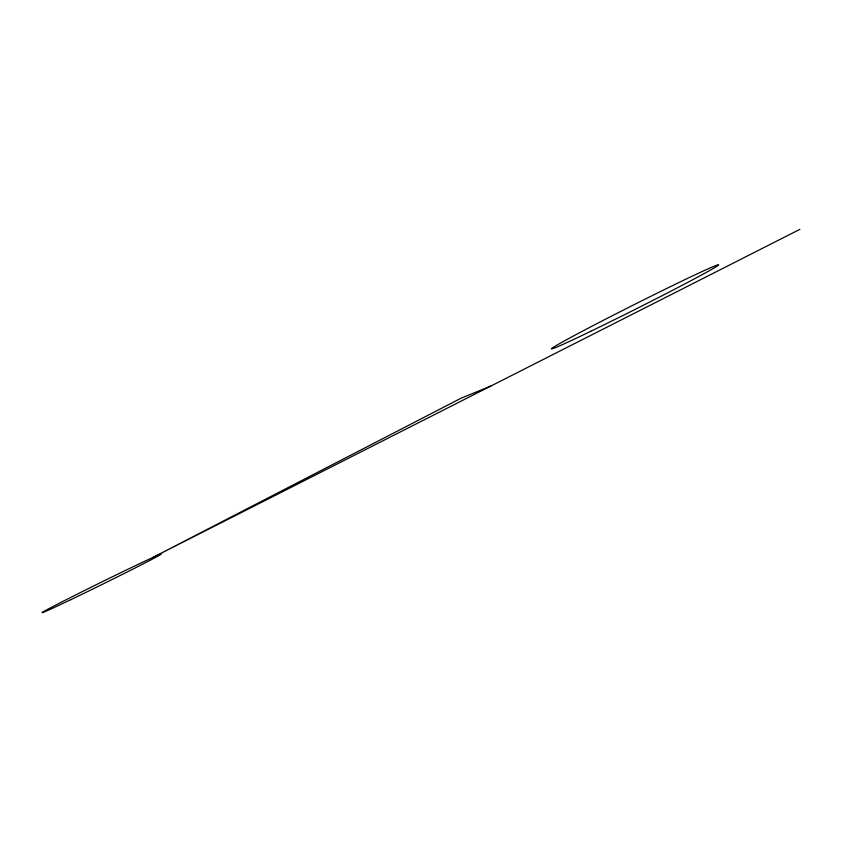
<?xml version="1.0" encoding="UTF-8"?>
<svg xmlns="http://www.w3.org/2000/svg" width="842" height="842" viewBox="0 0 842 842"><rect width="100%" height="100%" fill="white"/><g stroke="black" fill="none" stroke-linecap="round" stroke-linejoin="round"><path stroke-width="1.26" d="M799.9 229.34L152.518 557.614L461.111 398.182L490.97 385.994M590.747 331.306A93.504 2.347 -26.7 0 0 718.605 264.872A93.504 2.347 -26.7 0 0 596.052 324.086A93.504 2.347 -26.7 0 0 590.747 331.306M70.791 599.672A66.329 1.189 -26.2 0 0 161.148 554.162A66.329 1.189 -26.2 0 0 72.949 596.315A66.329 1.189 -26.2 0 0 70.791 599.672"/></g></svg>
